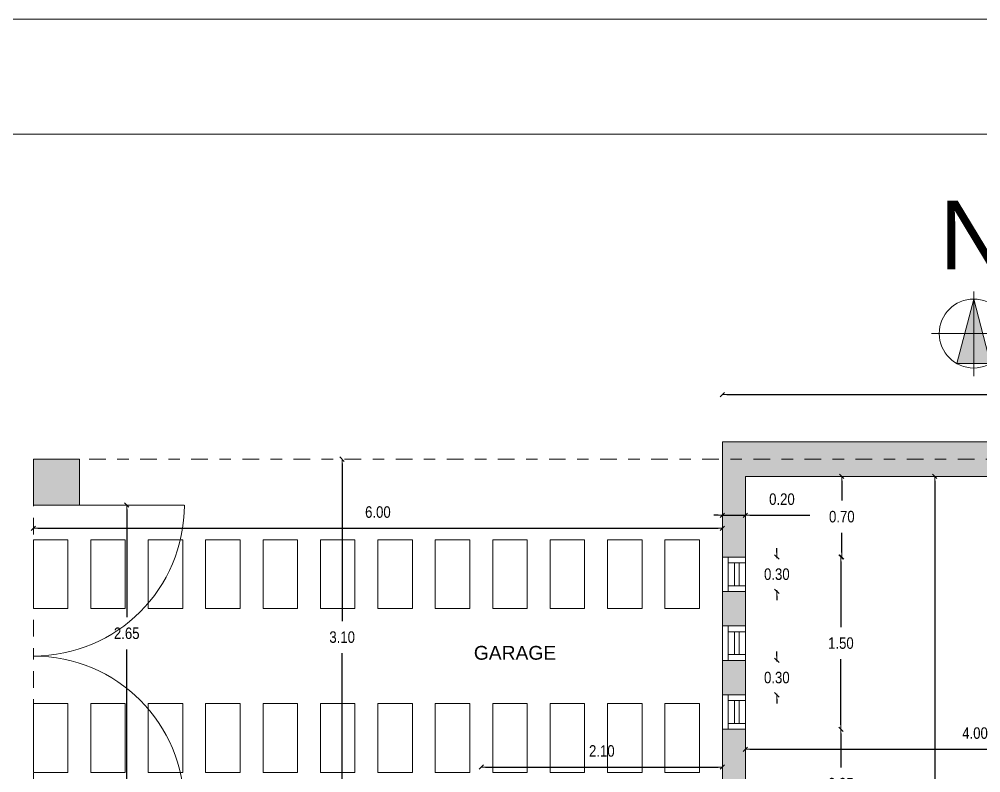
# Model space of a CAD drawing. Header units: millimetres. Extents: x 337 to 1167, y 242 to 575.
# Drawn here: x 541.79 to 550.16, y 316.4 to 322.96 of the extents above; entities that cross this region are included whole.
import ezdxf
from ezdxf.enums import TextEntityAlignment as Align

# ---------------------------------------------------------------- set-up
doc = ezdxf.new("R2010")
doc.units = ezdxf.units.MM
doc.linetypes.add('EJE', pattern=[0.205, 0.145, -0.03, 0, -0.03])
doc.layers.get('0').update_dxf_attribs({"lineweight": 5})
doc.layers.get('Defpoints').update_dxf_attribs({"lineweight": 5})
for name, color, linetype, lineweight in [('01', 1, 'Continuous', 5), ('cotas', 7, 'Continuous', 5), ('MUROS', 4, 'Continuous', 20), ('PRESENTACION ANTEPROYECTO', 7, 'Continuous', 5), ('trama', 9, 'Continuous', 25)]:
    doc.layers.add(name, color=color, linetype=linetype, lineweight=lineweight)
doc.styles.add('GENERATED_STYLE_13', font='')
doc.styles.add('GENERATED_STYLE_14', font='arial.ttf')
doc.styles.get('GENERATED_STYLE_13').set_extended_font_data('Arial Narrow Occidental')
doc.dimstyles.new('Dimstyle_92', dxfattribs={"dimtxt": 0.1, "dimasz": 0.038, "dimexe": 0.18, "dimexo": 0, "dimgap": 0.09, "dimtad": 1, "dimtih": 1, "dimtoh": 1, "dimzin": 0, "dimdsep": 46, "dimtxsty": 'GENERATED_STYLE_13', "dimblk": 'ARROWHEAD_6', "dimblk1": 'ARROWHEAD_6', "dimblk2": 'ARROWHEAD_6', "dimcen": 0.09, "dimse1": 1, "dimse2": 1, "dimclrd": 252, "dimclre": 252, "dimclrt": 252, "dimadec": 0, "dimazin": 0, "dimtfac": 1, "dimtdec": 4, "dimtmove": 0, "dimatfit": 3, "dimfxl": 1, "dimtolj": 1, "dimtzin": 0, "dimarcsym": 0})

# ---------------------------------------------------------------- blocks, each defined once
blk = doc.blocks.new('ARROWHEAD_6')
at = {"color": 0, "linetype": 'Continuous'}
for p, q in [((0, 0), (-1, 0)), ((-0.5, -0.5), (0.5, 0.5))]:
    blk.add_line(p, q, dxfattribs=at)
blk = doc.blocks.new('*D186')
at = {"layer": 'cotas', "color": 252, "lineweight": -2, "transparency": 16777216}
blk.add_line((548.1511, 316.6026), (552.0751, 316.6026), dxfattribs=at)
at = {"layer": 'Defpoints', "color": 0, "transparency": 16777216}
for p in [(548.1131, 318.9783), (552.1131, 318.9783), (552.1131, 316.6026)]:
    blk.add_point(p, dxfattribs=at)
at = {"layer": 'cotas', "color": 252, "lineweight": -2, "transparency": 16777216, "xscale": 0.03800000000000001, "yscale": 0.03800000000000001, "zscale": 0.03800000000000001, "rotation": 180}
blk.add_blockref('ARROWHEAD_6', (548.1131, 316.6026), dxfattribs=at)
at = {"layer": 'cotas', "color": 252, "lineweight": -2, "transparency": 16777216, "xscale": 0.03800000000000001, "yscale": 0.03800000000000001, "zscale": 0.03800000000000001}
blk.add_blockref('ARROWHEAD_6', (552.1131, 316.6026), dxfattribs=at)
at = {"layer": 'cotas', "color": 252, "transparency": 16777216, "insert": (550.1131, 316.7426), "char_height": 0.1, "attachment_point": 5, "style": 'GENERATED_STYLE_13'}
blk.add_mtext('\\A1;4.00', dxfattribs=at)
blk = doc.blocks.new('*D191')
at = {"layer": 'cotas', "color": 252, "lineweight": -2, "transparency": 16777216}
for p, q in [((541.2027, 319.0903), (541.2027, 314.2683)), ((541.2027, 309.1663), (541.2027, 313.9883))]:
    blk.add_line(p, q, dxfattribs=at)
at = {"layer": 'Defpoints', "color": 0, "transparency": 16777216}
for p in [(541.2027, 319.1283), (542.551, 319.1283), (542.626, 309.1283)]:
    blk.add_point(p, dxfattribs=at)
at = {"layer": 'cotas', "color": 252, "lineweight": -2, "transparency": 16777216, "xscale": 0.03800000000000001, "yscale": 0.03800000000000001, "zscale": 0.03800000000000001}
for p, rotation in [((541.2027, 319.1283), 90), ((541.2027, 309.1283), 270)]:
    blk.add_blockref('ARROWHEAD_6', p, dxfattribs=dict(at, rotation=rotation))
at = {"layer": 'cotas', "color": 252, "transparency": 16777216, "insert": (541.2027, 314.1283), "char_height": 0.1, "attachment_point": 5, "style": 'GENERATED_STYLE_13'}
blk.add_mtext('\\A1;10.00', dxfattribs=at)
blk = doc.blocks.new('*D214')
at = {"layer": 'cotas', "color": 252, "lineweight": -2, "transparency": 16777216}
for p, q in [((549.762, 318.9403), (549.762, 315.6433)), ((549.762, 312.2663), (549.762, 315.3633))]:
    blk.add_line(p, q, dxfattribs=at)
at = {"layer": 'Defpoints', "color": 0, "transparency": 16777216}
for p in [(548.1131, 318.9783), (549.762, 312.2283), (550.8131, 312.2283)]:
    blk.add_point(p, dxfattribs=at)
at = {"layer": 'cotas', "color": 252, "lineweight": -2, "transparency": 16777216, "xscale": 0.03800000000000001, "yscale": 0.03800000000000001, "zscale": 0.03800000000000001}
for p, rotation in [((549.762, 318.9783), 90), ((549.762, 312.2283), 270)]:
    blk.add_blockref('ARROWHEAD_6', p, dxfattribs=dict(at, rotation=rotation))
at = {"layer": 'cotas', "color": 252, "transparency": 16777216, "insert": (549.762, 315.5033), "char_height": 0.1, "attachment_point": 5, "style": 'GENERATED_STYLE_13'}
blk.add_mtext('\\A1;6.75', dxfattribs=at)
blk = doc.blocks.new('*D195')
at = {"layer": 'cotas', "color": 252, "lineweight": -2, "transparency": 16777216}
for p, q in [((542.7258, 318.6903), (542.7258, 317.752)), ((542.7258, 316.1378), (542.7258, 317.472))]:
    blk.add_line(p, q, dxfattribs=at)
at = {"layer": 'Defpoints', "color": 0, "transparency": 16777216}
for p in [(541.9131, 318.7283), (541.9131, 316.0998), (542.7258, 316.0998)]:
    blk.add_point(p, dxfattribs=at)
at = {"layer": 'cotas', "color": 252, "lineweight": -2, "transparency": 16777216, "xscale": 0.03800000000000001, "yscale": 0.03800000000000001, "zscale": 0.03800000000000001}
for p, rotation in [((542.7258, 318.7283), 90), ((542.7258, 316.0998), 270)]:
    blk.add_blockref('ARROWHEAD_6', p, dxfattribs=dict(at, rotation=rotation))
at = {"layer": 'cotas', "color": 252, "transparency": 16777216, "insert": (542.7258, 317.612), "char_height": 0.1, "attachment_point": 5, "style": 'GENERATED_STYLE_13'}
blk.add_mtext('\\A1;2.65', dxfattribs=at)
blk = doc.blocks.new('OBJECT_353', base_point=(119.8229, 245.494))
at = {"layer": 'PRESENTACION ANTEPROYECTO'}
blk.add_hatch(color=7, dxfattribs=at).paths.add_polyline_path([(119.9699, 245.2325), (119.8229, 245.794), (119.6758, 245.2325)], flags=0)
at = {"layer": 'PRESENTACION ANTEPROYECTO', "color": 7, "linetype": 'Continuous'}
for p, q in [((119.8229, 245.8588), (119.8229, 245.1233)), ((119.6758, 245.2325), (119.8229, 245.794)), ((119.8229, 245.794), (119.9699, 245.2325)), ((119.4551, 245.494), (120.1906, 245.494)), ((119.9699, 245.2325), (119.6758, 245.2325))]:
    blk.add_line(p, q, dxfattribs=at)
blk.add_circle((119.8229, 245.494), 0.3, dxfattribs=at)
at = {"layer": 'PRESENTACION ANTEPROYECTO', "color": 7, "style": 'GENERATED_STYLE_14'}
blk.add_attdef('txt', text='', height=0.6, dxfattribs=at).set_placement((119.8263, 245.8722), align=Align.BOTTOM_CENTER)
blk = doc.blocks.new('*D218')
at = {"layer": 'cotas', "color": 252, "lineweight": -2, "transparency": 16777216}
blk.add_line((541.9511, 318.5272), (547.8751, 318.5272), dxfattribs=at)
at = {"layer": 'Defpoints', "color": 0, "transparency": 16777216}
for p in [(541.9131, 319.1283), (547.9131, 319.1283), (547.9131, 318.5272)]:
    blk.add_point(p, dxfattribs=at)
at = {"layer": 'cotas', "color": 252, "lineweight": -2, "transparency": 16777216, "xscale": 0.03800000000000001, "yscale": 0.03800000000000001, "zscale": 0.03800000000000001, "rotation": 180}
blk.add_blockref('ARROWHEAD_6', (541.9131, 318.5272), dxfattribs=at)
at = {"layer": 'cotas', "color": 252, "lineweight": -2, "transparency": 16777216, "xscale": 0.03800000000000001, "yscale": 0.03800000000000001, "zscale": 0.03800000000000001}
blk.add_blockref('ARROWHEAD_6', (547.9131, 318.5272), dxfattribs=at)
at = {"layer": 'cotas', "color": 252, "transparency": 16777216, "insert": (544.9131, 318.6672), "char_height": 0.1, "attachment_point": 5, "style": 'GENERATED_STYLE_13'}
blk.add_mtext('\\A1;6.00', dxfattribs=at)
blk = doc.blocks.new('*D219')
at = {"layer": 'cotas', "color": 252, "lineweight": -2, "transparency": 16777216}
for p, q in [((544.6017, 319.0903), (544.6017, 317.7183)), ((544.6017, 316.0663), (544.6017, 317.4383))]:
    blk.add_line(p, q, dxfattribs=at)
at = {"layer": 'Defpoints', "color": 0, "transparency": 16777216}
for p in [(547.9131, 319.1283), (544.6017, 316.0283), (547.9131, 316.0283)]:
    blk.add_point(p, dxfattribs=at)
at = {"layer": 'cotas', "color": 252, "lineweight": -2, "transparency": 16777216, "xscale": 0.03800000000000001, "yscale": 0.03800000000000001, "zscale": 0.03800000000000001}
for p, rotation in [((544.6017, 319.1283), 90), ((544.6017, 316.0283), 270)]:
    blk.add_blockref('ARROWHEAD_6', p, dxfattribs=dict(at, rotation=rotation))
at = {"layer": 'cotas', "color": 252, "transparency": 16777216, "insert": (544.6017, 317.5783), "char_height": 0.1, "attachment_point": 5, "style": 'GENERATED_STYLE_13'}
blk.add_mtext('\\A1;3.10', dxfattribs=at)
blk = doc.blocks.new('*D250')
at = {"layer": 'cotas', "color": 252, "lineweight": -2, "transparency": 16777216}
blk.add_line((547.9511, 319.6903), (555.3751, 319.6903), dxfattribs=at)
at = {"layer": 'Defpoints', "color": 0, "transparency": 16777216}
for p in [(555.4131, 319.6903), (547.9131, 319.2783), (555.4131, 319.2783)]:
    blk.add_point(p, dxfattribs=at)
at = {"layer": 'cotas', "color": 252, "lineweight": -2, "transparency": 16777216, "xscale": 0.03800000000000001, "yscale": 0.03800000000000001, "zscale": 0.03800000000000001, "rotation": 180}
blk.add_blockref('ARROWHEAD_6', (547.9131, 319.6903), dxfattribs=at)
at = {"layer": 'cotas', "color": 252, "lineweight": -2, "transparency": 16777216, "xscale": 0.03800000000000001, "yscale": 0.03800000000000001, "zscale": 0.03800000000000001}
blk.add_blockref('ARROWHEAD_6', (555.4131, 319.6903), dxfattribs=at)
at = {"layer": 'cotas', "color": 252, "transparency": 16777216, "insert": (551.6631, 319.8303), "char_height": 0.1, "attachment_point": 5, "style": 'GENERATED_STYLE_13'}
blk.add_mtext('\\A1;7.50', dxfattribs=at)
blk = doc.blocks.new('*D420')
at = {"layer": 'cotas', "color": 252, "lineweight": -2, "transparency": 16777216}
blk.add_line((545.8511, 316.4471), (547.8751, 316.4471), dxfattribs=at)
at = {"layer": 'Defpoints', "color": 0, "transparency": 16777216}
for p in [(547.9131, 316.4471), (545.8131, 316.0283), (547.9131, 316.0283)]:
    blk.add_point(p, dxfattribs=at)
at = {"layer": 'cotas', "color": 252, "lineweight": -2, "transparency": 16777216, "xscale": 0.03800000000000001, "yscale": 0.03800000000000001, "zscale": 0.03800000000000001, "rotation": 180}
blk.add_blockref('ARROWHEAD_6', (545.8131, 316.4471), dxfattribs=at)
at = {"layer": 'cotas', "color": 252, "lineweight": -2, "transparency": 16777216, "xscale": 0.03800000000000001, "yscale": 0.03800000000000001, "zscale": 0.03800000000000001}
blk.add_blockref('ARROWHEAD_6', (547.9131, 316.4471), dxfattribs=at)
at = {"layer": 'cotas', "color": 252, "transparency": 16777216, "insert": (546.8631, 316.5871), "char_height": 0.1, "attachment_point": 5, "style": 'GENERATED_STYLE_13'}
blk.add_mtext('\\A1;2.10', dxfattribs=at)
blk = doc.blocks.new('*D422')
at = {"layer": 'cotas', "color": 252, "lineweight": -2, "transparency": 16777216}
for p, q in [((548.3872, 318.3143), (548.3872, 318.3523)), ((548.3872, 318.2763), (548.3872, 318.2663)), ((548.3872, 317.9763), (548.3872, 317.9863)), ((548.3872, 317.9383), (548.3872, 317.9003))]:
    blk.add_line(p, q, dxfattribs=at)
at = {"layer": 'Defpoints', "color": 0, "transparency": 16777216}
for p in [(548.1131, 318.2763), (548.1131, 317.9763), (548.3872, 317.9763)]:
    blk.add_point(p, dxfattribs=at)
at = {"layer": 'cotas', "color": 252, "lineweight": -2, "transparency": 16777216, "xscale": 0.03800000000000001, "yscale": 0.03800000000000001, "zscale": 0.03800000000000001}
for p, rotation in [((548.3872, 318.2763), 270), ((548.3872, 317.9763), 90)]:
    blk.add_blockref('ARROWHEAD_6', p, dxfattribs=dict(at, rotation=rotation))
at = {"layer": 'cotas', "color": 252, "transparency": 16777216, "insert": (548.3872, 318.1263), "char_height": 0.1, "attachment_point": 5, "style": 'GENERATED_STYLE_13'}
blk.add_mtext('\\A1;0.30', dxfattribs=at)
blk = doc.blocks.new('*D423')
at = {"layer": 'cotas', "color": 252, "lineweight": -2, "transparency": 16777216}
for p, q in [((548.3872, 317.4143), (548.3872, 317.4523)), ((548.3872, 317.3763), (548.3872, 317.3663)), ((548.3872, 317.0763), (548.3872, 317.0863)), ((548.3872, 317.0383), (548.3872, 317.0003))]:
    blk.add_line(p, q, dxfattribs=at)
at = {"layer": 'Defpoints', "color": 0, "transparency": 16777216}
for p in [(548.1131, 317.3763), (548.1131, 317.0763), (548.3872, 317.0763)]:
    blk.add_point(p, dxfattribs=at)
at = {"layer": 'cotas', "color": 252, "lineweight": -2, "transparency": 16777216, "xscale": 0.03800000000000001, "yscale": 0.03800000000000001, "zscale": 0.03800000000000001}
for p, rotation in [((548.3872, 317.3763), 270), ((548.3872, 317.0763), 90)]:
    blk.add_blockref('ARROWHEAD_6', p, dxfattribs=dict(at, rotation=rotation))
at = {"layer": 'cotas', "color": 252, "transparency": 16777216, "insert": (548.3872, 317.2263), "char_height": 0.1, "attachment_point": 5, "style": 'GENERATED_STYLE_13'}
blk.add_mtext('\\A1;0.30', dxfattribs=at)
blk = doc.blocks.new('*D482')
at = {"layer": 'cotas', "color": 252, "lineweight": -2, "transparency": 16777216}
for p, q in [((548.953, 318.9403), (548.953, 318.7673)), ((548.953, 318.3143), (548.953, 318.4873))]:
    blk.add_line(p, q, dxfattribs=at)
at = {"layer": 'Defpoints', "color": 0, "transparency": 16777216}
for p in [(548.6789, 318.9783), (548.6789, 318.2763), (548.953, 318.2763)]:
    blk.add_point(p, dxfattribs=at)
at = {"layer": 'cotas', "color": 252, "lineweight": -2, "transparency": 16777216, "xscale": 0.03800000000000001, "yscale": 0.03800000000000001, "zscale": 0.03800000000000001}
for p, rotation in [((548.953, 318.9783), 90), ((548.953, 318.2763), 270)]:
    blk.add_blockref('ARROWHEAD_6', p, dxfattribs=dict(at, rotation=rotation))
at = {"layer": 'cotas', "color": 252, "transparency": 16777216, "insert": (548.953, 318.6273), "char_height": 0.1, "attachment_point": 5, "style": 'GENERATED_STYLE_13'}
blk.add_mtext('\\A1;0.70', dxfattribs=at)
blk = doc.blocks.new('*D483')
at = {"layer": 'cotas', "color": 252, "lineweight": -2, "transparency": 16777216}
for p, q in [((548.945, 316.7383), (548.945, 316.4423)), ((548.945, 315.8663), (548.945, 316.1623))]:
    blk.add_line(p, q, dxfattribs=at)
at = {"layer": 'Defpoints', "color": 0, "transparency": 16777216}
for p in [(548.6789, 316.7763), (548.945, 316.7763), (548.6789, 315.8283)]:
    blk.add_point(p, dxfattribs=at)
at = {"layer": 'cotas', "color": 252, "lineweight": -2, "transparency": 16777216, "xscale": 0.03800000000000001, "yscale": 0.03800000000000001, "zscale": 0.03800000000000001}
for p, rotation in [((548.945, 316.7763), 90), ((548.945, 315.8283), 270)]:
    blk.add_blockref('ARROWHEAD_6', p, dxfattribs=dict(at, rotation=rotation))
at = {"layer": 'cotas', "color": 252, "transparency": 16777216, "insert": (548.945, 316.3023), "char_height": 0.1, "attachment_point": 5, "style": 'GENERATED_STYLE_13'}
blk.add_mtext('\\A1;0.95', dxfattribs=at)
blk = doc.blocks.new('*D484')
at = {"layer": 'cotas', "color": 252, "lineweight": -2, "transparency": 16777216}
for p, q in [((548.945, 318.2383), (548.945, 317.6663)), ((548.945, 316.8143), (548.945, 317.3863))]:
    blk.add_line(p, q, dxfattribs=at)
at = {"layer": 'Defpoints', "color": 0, "transparency": 16777216}
for p in [(548.1131, 318.2763), (548.1131, 316.7763), (548.945, 316.7763)]:
    blk.add_point(p, dxfattribs=at)
at = {"layer": 'cotas', "color": 252, "lineweight": -2, "transparency": 16777216, "xscale": 0.03800000000000001, "yscale": 0.03800000000000001, "zscale": 0.03800000000000001}
for p, rotation in [((548.945, 318.2763), 90), ((548.945, 316.7763), 270)]:
    blk.add_blockref('ARROWHEAD_6', p, dxfattribs=dict(at, rotation=rotation))
at = {"layer": 'cotas', "color": 252, "transparency": 16777216, "insert": (548.945, 317.5263), "char_height": 0.1, "attachment_point": 5, "style": 'GENERATED_STYLE_13'}
blk.add_mtext('\\A1;1.50', dxfattribs=at)
blk = doc.blocks.new('*D562')
at = {"layer": 'cotas', "color": 252, "lineweight": -2, "transparency": 16777216}
for p, q in [((547.8751, 318.6395), (547.8371, 318.6395)), ((547.9131, 318.6395), (548.1131, 318.6395)), ((548.1511, 318.6395), (548.6738, 318.6395))]:
    blk.add_line(p, q, dxfattribs=at)
at = {"layer": 'Defpoints', "color": 0, "transparency": 16777216}
for p in [(548.1131, 318.6395), (547.9131, 318.2763), (548.1131, 318.2763)]:
    blk.add_point(p, dxfattribs=at)
at = {"layer": 'cotas', "color": 252, "lineweight": -2, "transparency": 16777216, "xscale": 0.03800000000000001, "yscale": 0.03800000000000001, "zscale": 0.03800000000000001}
blk.add_blockref('ARROWHEAD_6', (547.9131, 318.6395), dxfattribs=at)
at = {"layer": 'cotas', "color": 252, "lineweight": -2, "transparency": 16777216, "xscale": 0.03800000000000001, "yscale": 0.03800000000000001, "zscale": 0.03800000000000001, "rotation": 180}
blk.add_blockref('ARROWHEAD_6', (548.1131, 318.6395), dxfattribs=at)
at = {"layer": 'cotas', "color": 252, "transparency": 16777216, "insert": (548.4315, 318.7795), "char_height": 0.1, "attachment_point": 5, "style": 'GENERATED_STYLE_13'}
blk.add_mtext('\\A1;0.20', dxfattribs=at)

msp = doc.modelspace()

# ---------------------------------------------------------------- hatches: boundary and pattern name
at = {"layer": 'trama'}
h = msp.add_hatch(dxfattribs=at)
h.set_pattern_fill('AR-SAND', color=3, scale=0.005, style=0)
h.paths.add_polyline_path([(555.4131, 319.2783), (547.9131, 319.2783), (547.9131, 318.2763), (548.1131, 318.2763), (548.1131, 318.9783), (552.1131, 318.9783), (552.1131, 317.8503), (552.3131, 317.8503), (552.3131, 318.9783), (553.0131, 318.9783), (553.0131, 318.4283), (553.1131, 318.4283), (553.1131, 318.9783), (555.2131, 318.9783), (555.2131, 318.4283), (555.4131, 318.4283)])
h.paths.add_polyline_path([(548.1131, 317.9763), (547.9131, 317.9763), (547.9131, 317.6763), (548.1131, 317.6763)])
h.paths.add_polyline_path([(548.1131, 317.3763), (547.9131, 317.3763), (547.9131, 317.0763), (548.1131, 317.0763)])
h.paths.add_polyline_path([(548.1131, 316.7763), (547.9131, 316.7763), (547.9131, 316.0283), (545.8131, 316.0283), (545.8131, 315.8283), (546.1131, 315.8283), (546.1131, 315.5183), (546.3131, 315.5183), (546.3131, 315.8283), (548.1131, 315.8283)])
h.paths.add_polyline_path([(552.3131, 316.2503), (552.1131, 316.2503), (552.1131, 314.8517), (552.3131, 314.8517)])
h.paths.add_polyline_path([(555.4131, 315.5783), (555.2131, 315.5783), (555.2131, 315.0783), (555.4131, 315.0783)])
h.paths.add_polyline_path([(545.8564, 314.4283), (544.9131, 314.4283), (544.9131, 313.6283), (545.1131, 313.6283), (545.1131, 314.2283), (545.8968, 314.2283)])
h.paths.add_polyline_path([(547.0916, 314.4283), (546.3131, 314.4283), (546.3131, 314.7183), (546.1131, 314.7183), (546.1131, 314.4283), (545.8564, 314.4283), (545.8968, 314.2283), (547.0916, 314.2283)])
h.paths.add_polyline_path([(548.1131, 314.4283), (547.6916, 314.4283), (547.6916, 314.2283), (548.0131, 314.2283), (548.0131, 313.3033), (546.0836, 313.3033), (546.1139, 313.1533), (548.1131, 313.1533), (548.1131, 313.3033)])
h.paths.add_polyline_path([(548.1131, 312.2283), (545.8968, 312.2283), (545.1131, 312.2283), (545.1131, 312.8283), (544.9131, 312.8283), (544.9131, 312.0283), (545.8131, 312.0283), (545.8131, 311.4783), (546.0131, 311.4783), (546.0131, 312.0283), (548.1131, 312.0283)])
h.paths.add_polyline_path([(550.8131, 312.2283), (549.1131, 312.2283), (549.1131, 312.0283), (550.1131, 312.0283), (550.1131, 311.2283), (549.4131, 311.2283), (549.4131, 311.1283), (550.1131, 311.1283), (550.1131, 309.2783), (548.1131, 309.2783), (548.1131, 311.1283), (548.7131, 311.1283), (548.7131, 311.2283), (548.1131, 311.2283), (548.1131, 311.4283), (548.0131, 311.4283), (548.0131, 309.2783), (546.0131, 309.2783), (546.0131, 309.8783), (545.8131, 309.8783), (545.8131, 308.9783), (547.3881, 308.9783), (555.4131, 308.9783), (555.4131, 309.2783), (555.4131, 309.9383), (555.2131, 309.9383), (555.2131, 309.2783), (553.7131, 309.2783), (553.7131, 309.9383), (553.5131, 309.9383), (553.5131, 309.2783), (550.2131, 309.2783), (550.2131, 312.0283), (550.8131, 312.0283)])
h.paths.add_polyline_path([(552.3131, 313.2517), (552.1131, 313.2517), (552.1131, 312.0283), (552.3131, 312.0283)])
h.paths.add_polyline_path([(553.7131, 312.2283), (553.5131, 312.2283), (553.5131, 311.5683), (553.7131, 311.5683)])
h.paths.add_polyline_path([(555.4131, 312.2283), (555.2131, 312.2283), (555.2131, 311.5683), (555.4131, 311.5683)])
h.paths.add_polyline_path([(554.6131, 312.2283), (554.3131, 312.2283), (554.3131, 312.0283), (554.6131, 312.0283)], flags=17)
h.paths.add_polyline_path([(542.3131, 319.1283), (541.9131, 319.1283), (541.9131, 318.7283), (542.3131, 318.7283)])

# ---------------------------------------------------------------- linework, layer by layer
at = {"layer": '01', "linetype": 'Continuous'}
for p, q in [((543.2273, 318.7283), (541.9131, 318.7283)), ((541.9131, 318.4271), (542.2131, 318.4271)), ((541.9131, 318.4271), (541.9131, 317.8271)), ((542.2131, 318.4271), (542.2131, 317.8271)), ((542.4131, 318.4271), (542.7131, 318.4271)), ((542.4131, 318.4271), (542.4131, 317.8271)), ((542.7131, 318.4271), (542.7131, 317.8271)), ((542.9131, 318.4271), (543.2131, 318.4271)), ((542.9131, 318.4271), (542.9131, 317.8271)), ((543.2131, 318.4271), (543.2131, 317.8271)), ((543.4131, 318.4271), (543.7131, 318.4271)), ((543.4131, 318.4271), (543.4131, 317.8271)), ((543.7131, 318.4271), (543.7131, 317.8271)), ((543.9131, 318.4271), (544.2131, 318.4271)), ((543.9131, 318.4271), (543.9131, 317.8271)), ((544.2131, 318.4271), (544.2131, 317.8271)), ((544.4131, 318.4271), (544.7131, 318.4271)), ((544.4131, 318.4271), (544.4131, 317.8271)), ((544.7131, 318.4271), (544.7131, 317.8271)), ((544.9131, 318.4271), (545.2131, 318.4271)), ((544.9131, 318.4271), (544.9131, 317.8271)), ((545.2131, 318.4271), (545.2131, 317.8271)), ((545.4131, 318.4271), (545.7131, 318.4271)), ((545.4131, 318.4271), (545.4131, 317.8271)), ((545.7131, 318.4271), (545.7131, 317.8271)), ((545.9131, 318.4271), (546.2131, 318.4271)), ((545.9131, 318.4271), (545.9131, 317.8271)), ((546.2131, 318.4271), (546.2131, 317.8271)), ((546.4131, 318.4271), (546.7131, 318.4271)), ((546.4131, 318.4271), (546.4131, 317.8271)), ((546.7131, 318.4271), (546.7131, 317.8271)), ((546.9131, 318.4271), (547.2131, 318.4271)), ((546.9131, 318.4271), (546.9131, 317.8271)), ((547.2131, 318.4271), (547.2131, 317.8271)), ((547.4131, 318.4271), (547.7131, 318.4271)), ((547.4131, 318.4271), (547.4131, 317.8271)), ((547.7131, 318.4271), (547.7131, 317.8271)), ((547.9131, 318.2763), (547.9131, 317.9763)), ((547.9631, 318.2763), (547.9631, 317.9763)), ((547.9631, 318.2263), (547.9631, 318.0263)), ((547.9631, 318.2263), (548.1131, 318.2263)), ((548.0181, 318.2263), (548.0181, 318.0263)), ((548.0581, 318.2263), (548.0581, 318.0263)), ((548.1131, 317.9763), (548.1131, 318.2763)), ((547.9631, 318.0263), (548.1131, 318.0263)), ((541.9131, 317.8271), (542.2131, 317.8271)), ((542.4131, 317.8271), (542.7131, 317.8271)), ((542.9131, 317.8271), (543.2131, 317.8271)), ((543.4131, 317.8271), (543.7131, 317.8271)), ((543.9131, 317.8271), (544.2131, 317.8271)), ((544.4131, 317.8271), (544.7131, 317.8271)), ((544.9131, 317.8271), (545.2131, 317.8271)), ((545.4131, 317.8271), (545.7131, 317.8271)), ((545.9131, 317.8271), (546.2131, 317.8271)), ((546.4131, 317.8271), (546.7131, 317.8271)), ((546.9131, 317.8271), (547.2131, 317.8271)), ((547.4131, 317.8271), (547.7131, 317.8271)), ((547.9131, 317.6763), (547.9131, 317.3763)), ((547.9631, 317.6763), (547.9631, 317.3763)), ((547.9631, 317.6263), (547.9631, 317.4263)), ((547.9631, 317.6263), (548.1131, 317.6263)), ((548.0181, 317.6263), (548.0181, 317.4263)), ((548.0581, 317.6263), (548.0581, 317.4263)), ((548.1131, 317.3763), (548.1131, 317.6763)), ((547.9631, 317.4263), (548.1131, 317.4263)), ((547.9131, 317.0763), (547.9131, 316.7763)), ((547.9631, 317.0763), (547.9631, 316.7763)), ((547.9631, 317.0263), (547.9631, 316.8263)), ((547.9631, 317.0263), (548.1131, 317.0263)), ((548.0181, 317.0263), (548.0181, 316.8263)), ((548.0581, 317.0263), (548.0581, 316.8263)), ((548.1131, 316.7763), (548.1131, 317.0763)), ((541.9131, 317.0009), (542.2131, 317.0009)), ((541.9131, 316.4009), (541.9131, 317.0009)), ((542.2131, 316.4009), (542.2131, 317.0009)), ((542.4131, 317.0009), (542.7131, 317.0009)), ((542.4131, 316.4009), (542.4131, 317.0009)), ((542.7131, 316.4009), (542.7131, 317.0009)), ((542.9131, 317.0009), (543.2131, 317.0009)), ((542.9131, 316.4009), (542.9131, 317.0009)), ((543.2131, 316.4009), (543.2131, 317.0009)), ((543.4131, 317.0009), (543.7131, 317.0009)), ((543.4131, 316.4009), (543.4131, 317.0009)), ((543.7131, 316.4009), (543.7131, 317.0009)), ((543.9131, 317.0009), (544.2131, 317.0009)), ((543.9131, 316.4009), (543.9131, 317.0009)), ((544.2131, 316.4009), (544.2131, 317.0009)), ((544.4131, 317.0009), (544.7131, 317.0009)), ((544.4131, 316.4009), (544.4131, 317.0009)), ((544.7131, 316.4009), (544.7131, 317.0009)), ((544.9131, 317.0009), (545.2131, 317.0009)), ((544.9131, 316.4009), (544.9131, 317.0009)), ((545.2131, 316.4009), (545.2131, 317.0009)), ((545.4131, 317.0009), (545.7131, 317.0009)), ((545.4131, 316.4009), (545.4131, 317.0009)), ((545.7131, 316.4009), (545.7131, 317.0009)), ((545.9131, 317.0009), (546.2131, 317.0009)), ((545.9131, 316.4009), (545.9131, 317.0009)), ((546.2131, 316.4009), (546.2131, 317.0009)), ((546.4131, 317.0009), (546.7131, 317.0009)), ((546.4131, 316.4009), (546.4131, 317.0009)), ((546.7131, 316.4009), (546.7131, 317.0009)), ((546.9131, 317.0009), (547.2131, 317.0009)), ((546.9131, 316.4009), (546.9131, 317.0009)), ((547.2131, 316.4009), (547.2131, 317.0009)), ((547.4131, 317.0009), (547.7131, 317.0009)), ((547.4131, 316.4009), (547.4131, 317.0009)), ((547.7131, 316.4009), (547.7131, 317.0009)), ((547.9631, 316.8263), (548.1131, 316.8263)), ((541.9131, 316.4009), (542.2131, 316.4009)), ((542.4131, 316.4009), (542.7131, 316.4009)), ((542.9131, 316.4009), (543.2131, 316.4009)), ((543.4131, 316.4009), (543.7131, 316.4009)), ((543.9131, 316.4009), (544.2131, 316.4009)), ((544.4131, 316.4009), (544.7131, 316.4009)), ((544.9131, 316.4009), (545.2131, 316.4009)), ((545.4131, 316.4009), (545.7131, 316.4009)), ((545.9131, 316.4009), (546.2131, 316.4009)), ((546.4131, 316.4009), (546.7131, 316.4009)), ((546.9131, 316.4009), (547.2131, 316.4009)), ((547.4131, 316.4009), (547.7131, 316.4009))]:
    msp.add_line(p, q, dxfattribs=at)
for centre, start, end in [((541.9131, 318.7283), 270, 0), ((541.9131, 316.0998), 0, 90)]:
    msp.add_arc(centre, 1.3143, start, end, dxfattribs=at)
at = {"layer": 'MUROS'}
for p, q in [((555.4131, 319.2783), (547.9131, 319.2783)), ((547.9131, 319.2783), (547.9131, 318.2763)), ((542.3131, 319.1283), (541.9131, 319.1283)), ((541.9131, 318.7283), (541.9131, 319.1283)), ((542.3131, 318.7283), (542.3131, 319.1283)), ((552.1131, 318.9783), (548.1131, 318.9783)), ((548.1131, 318.9783), (548.1131, 318.2763)), ((542.3131, 318.7283), (541.9131, 318.7283)), ((547.9131, 318.2763), (548.1131, 318.2763)), ((547.9131, 317.9763), (548.1131, 317.9763)), ((547.9131, 317.9763), (547.9131, 317.6763)), ((548.1131, 317.9763), (548.1131, 317.6763)), ((547.9131, 317.6763), (548.1131, 317.6763)), ((547.9131, 317.3763), (548.1131, 317.3763)), ((547.9131, 317.3763), (547.9131, 317.0763)), ((548.1131, 317.3763), (548.1131, 317.0763)), ((547.9131, 317.0763), (548.1131, 317.0763)), ((547.9131, 316.7763), (547.9131, 316.0283)), ((547.9131, 316.7763), (548.1131, 316.7763)), ((548.1131, 316.7763), (548.1131, 315.8283))]:
    msp.add_line(p, q, dxfattribs=at)
at = {"layer": 'PRESENTACION ANTEPROYECTO'}
for p in [(533.88, 322.9588), (539.3196, 322.9588)]:
    msp.add_line(p, (639.9436, 322.9588), dxfattribs=at)
at = {"layer": 'PRESENTACION ANTEPROYECTO', "color": 7, "linetype": 'Continuous'}
msp.add_line((533.88, 322.9588), (639.9436, 322.9588), dxfattribs=at)
at = {"layer": 'PRESENTACION ANTEPROYECTO', "color": 2}
msp.add_line((536.38, 321.9588), (638.9436, 321.9588), dxfattribs=at)
at = {"layer": 'PRESENTACION ANTEPROYECTO', "color": 252, "linetype": 'EJE'}
for p, q in [((541.9131, 309.1283), (541.9131, 319.1283)), ((541.9131, 309.1283), (541.9131, 319.1283)), ((571.9131, 319.1283), (542.3131, 319.1283))]:
    msp.add_line(p, q, dxfattribs=at)

# ---------------------------------------------------------------- block references
at = {"layer": 'PRESENTACION ANTEPROYECTO', "color": 7, "linetype": 'Continuous'}
ref = msp.add_blockref('OBJECT_353', (550.1016, 320.222), dxfattribs=at)
ref.add_attrib('txt', 'N', dxfattribs={"color": 7, "linetype": 'Continuous', "height": 0.6, "style": 'GENERATED_STYLE_14'}).set_placement((550.105, 320.6002), align=Align.BOTTOM_CENTER)

# ---------------------------------------------------------------- texts
at = {"layer": 'PRESENTACION ANTEPROYECTO', "color": 7, "insert": (546.107, 317.4413), "char_height": 0.12, "width": 1.349097, "attachment_point": 5, "style": 'GENERATED_STYLE_14'}
msp.add_mtext('\\A1;{\\C252;GARAGE}', dxfattribs=at)

# ---------------------------------------------------------------- dimensions: what is measured, and where the dimension line sits
at = {"layer": 'cotas'}
for base, p1, p2, picture, middle in [((555.4131, 319.6903), (547.9131, 319.2783), (555.4131, 319.2783), '*D250', (551.6631, 319.6903)), ((547.9131, 318.5272), (541.9131, 319.1283), (547.9131, 319.1283), '*D218', (544.9131, 318.5272)), ((552.1131, 316.6026), (548.1131, 318.9783), (552.1131, 318.9783), '*D186', (550.1131, 316.6026))]:
    dim = msp.add_linear_dim(base=base, p1=p1, p2=p2, dimstyle='Dimstyle_92', dxfattribs=at)
    dim.commit()
    dim.dimension.update_dxf_attribs({"geometry": picture, "text_midpoint": middle, "dimtype": 160})
for base, p1, p2, angle, picture, middle in [((541.2027, 319.1283), (542.626, 309.1283), (542.551, 319.1283), 270, '*D191', (541.2027, 314.1283)), ((549.762, 312.2283), (548.1131, 318.9783), (550.8131, 312.2283), 90, '*D214', (549.762, 315.5033))]:
    dim = msp.add_linear_dim(base=base, p1=p1, p2=p2, angle=angle, dimstyle='Dimstyle_92', dxfattribs=at)
    dim.commit()
    dim.dimension.update_dxf_attribs({"geometry": picture, "text_midpoint": middle, "dimtype": 160})
for base, p1, p2, picture, middle in [((544.6017, 316.0283), (547.9131, 319.1283), (547.9131, 316.0283), '*D219', (544.6017, 317.5783)), ((548.953, 318.2763), (548.6789, 318.9783), (548.6789, 318.2763), '*D482', (548.953, 318.6273)), ((548.3872, 317.9763), (548.1131, 318.2763), (548.1131, 317.9763), '*D422', (548.3872, 318.1263)), ((548.945, 316.7763), (548.1131, 318.2763), (548.1131, 316.7763), '*D484', (548.945, 317.5263)), ((548.3872, 317.0763), (548.1131, 317.3763), (548.1131, 317.0763), '*D423', (548.3872, 317.2263)), ((548.945, 316.7763), (548.6789, 315.8283), (548.6789, 316.7763), '*D483', (548.945, 316.3023))]:
    dim = msp.add_linear_dim(base=base, p1=p1, p2=p2, angle=90, dimstyle='Dimstyle_92', dxfattribs=at)
    dim.commit()
    dim.dimension.update_dxf_attribs({"geometry": picture, "text_midpoint": middle})
for base, p1, p2, picture, middle in [((548.1131, 318.6395), (547.9131, 318.2763), (548.1131, 318.2763), '*D562', (548.4315, 318.7795)), ((547.9131, 316.4471), (545.8131, 316.0283), (547.9131, 316.0283), '*D420', (546.8631, 316.5871))]:
    dim = msp.add_linear_dim(base=base, p1=p1, p2=p2, dimstyle='Dimstyle_92', dxfattribs=at)
    dim.commit()
    dim.dimension.update_dxf_attribs({"geometry": picture, "text_midpoint": middle})
dim = msp.add_linear_dim(base=(542.7258, 316.0998), p1=(541.9131, 318.7283), p2=(541.9131, 316.0998), angle=90, text='2.65', dimstyle='Dimstyle_92', dxfattribs=at)
dim.commit()
dim.dimension.update_dxf_attribs({"geometry": '*D195', "text_midpoint": (542.7258, 317.612), "dimtype": 160})

doc.saveas('drawing.dxf')
